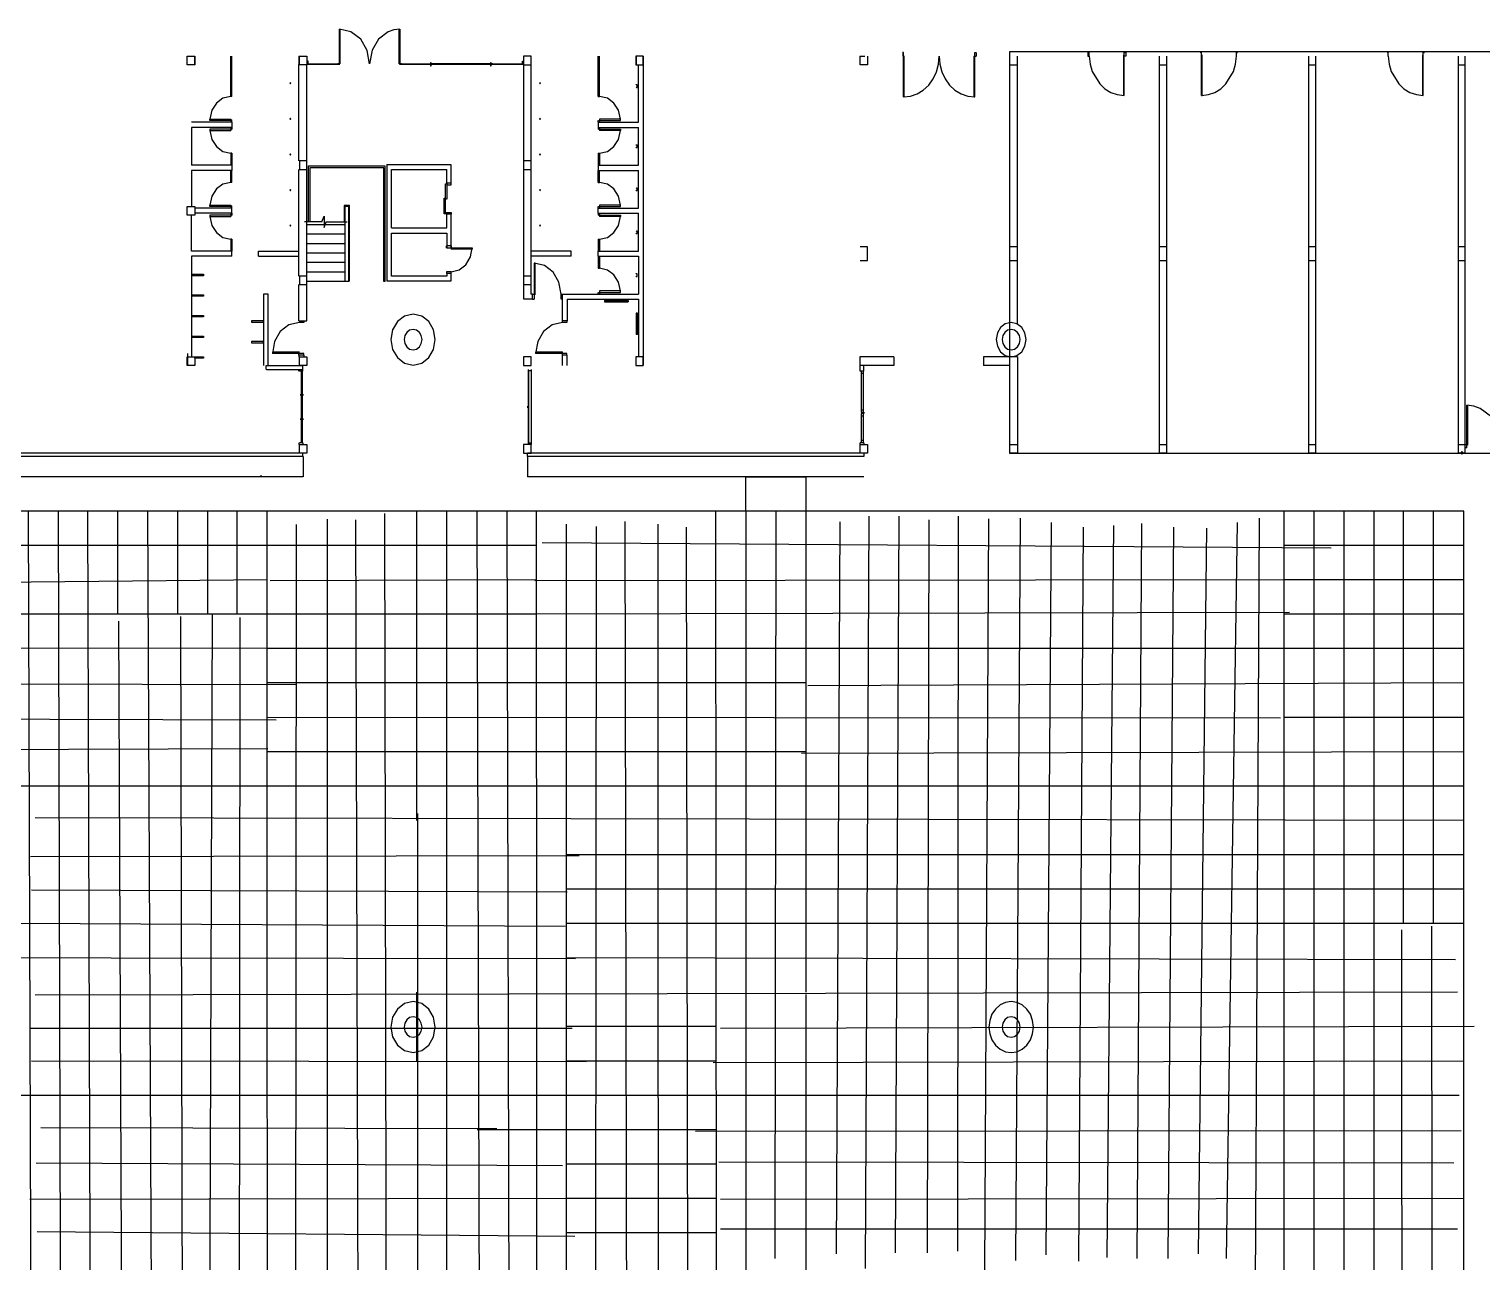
# Model space of a CAD drawing. Extents: x 0 to 5952, y 0 to 1070.
# Drawn here: x 607.8 to 768.4, y 737 to 873.3 of the extents above; entities that cross this region are included whole.
import ezdxf

# ---------------------------------------------------------------- set-up
doc = ezdxf.new("R2010")
doc.units = 0

msp = doc.modelspace()

# ---------------------------------------------------------------- linework, layer by layer
at = {"layer": 'ESTANDES', "color": 10}
msp.add_lwpolyline([(687.011488, 823.806314), (693.623232, 823.806314), (693.623232, 820.006823), (687.011488, 820.006823), (687.011488, 823.806314)], dxfattribs=at)
at = {"layer": 'MALHA', "color": 9}
for points in [[(766.350775, 820.007643), (534.910791, 820.007643)], [(608.406657, 600.965674), (607.684028, 820.007643)], [(611.585939, 600.922971), (611.007826, 820.007643)], [(614.94199, 599.635721), (614.244152, 820.007643)], [(617.567949, 808.607688), (617.567949, 820.007643)], [(621.903406, 599.520416), (620.89172, 820.007643)], [(624.215491, 808.607688), (624.215491, 820.007643)], [(627.539236, 808.607688), (627.539236, 820.007643)], [(630.775562, 808.607688), (630.775562, 820.007643)], [(634.171617, 551.445833), (634.09936, 820.007643)], [(640.746902, 657.828477), (640.746902, 819.133858)], [(647.608465, 551.223901), (647.102609, 819.733773)], [(650.630797, 785.807962), (650.630797, 820.007643)], [(653.954568, 695.364761), (653.954568, 820.007643)], [(657.789354, 655.840638), (657.278365, 820.007643)], [(660.908735, 702.416242), (660.602136, 820.007643)], [(663.940644, 701.905253), (663.838436, 820.007643)], [(683.795826, 691.999265), (683.693618, 820.007643)], [(687.017415, 735.75071), (687.017415, 820.007643)], [(690.238978, 737.38586), (690.341186, 820.007643)], [(693.664983, 766.818205), (693.664983, 820.007643)], [(700.225081, 736.261699), (700.633862, 819.449108)], [(703.548852, 737.999031), (703.957633, 819.449108)], [(710.415522, 738.203421), (710.517704, 819.449108)], [(713.432694, 735.955101), (713.841475, 819.142509)], [(716.8587, 737.181443), (717.369662, 819.244718)], [(743.069588, 684.641186), (743.784968, 819.244718)], [(746.495594, 561.640386), (746.495594, 820.007643)], [(749.819339, 561.640386), (749.819339, 820.007643)], [(753.14311, 561.640386), (753.14311, 820.007643)], [(756.466881, 561.640386), (756.466881, 820.007643)], [(759.703207, 774.408086), (759.703207, 820.007643)], [(763.027004, 774.408086), (763.027004, 820.007643)], [(766.350775, 554.040464), (766.350775, 820.007643)], [(637.21874, 684.603721), (637.320922, 818.520686)], [(644.377245, 657.215306), (643.866256, 819.031676)], [(667.162181, 657.57797), (667.162181, 818.553098)], [(670.38377, 690.568533), (670.485978, 818.29759)], [(673.911958, 691.794875), (673.65645, 818.85967)], [(677.337937, 691.692693), (677.286846, 818.553098)], [(680.676445, 691.794875), (680.420937, 818.246499)], [(697.003492, 737.896822), (697.412273, 818.835911)], [(707.077013, 737.999031), (707.281404, 819.040301)], [(720.182471, 737.79464), (720.795642, 818.733729)], [(723.812867, 737.079261), (724.323856, 818.22274)], [(726.946958, 737.488042), (727.662311, 818.42713)], [(730.270756, 737.38586), (730.781719, 818.63152)], [(733.696709, 737.38586), (734.30988, 818.22274)], [(737.020506, 737.896822), (737.940276, 818.120558)], [(740.139861, 737.38586), (741.366203, 818.733729)], [(647.282605, 816.207649), (591.53711, 816.207649)], [(663.838436, 816.207649), (647.306999, 816.207649)], [(751.712165, 815.90105), (664.480791, 816.514248)], [(766.350775, 816.207649), (746.495594, 816.207649)], [(634.09936, 812.407708), (593.070051, 811.998927)], [(663.838436, 812.407708), (634.430353, 812.3055)], [(746.704588, 812.407708), (663.663229, 812.3055)], [(766.350775, 812.407708), (746.495594, 812.407708)], [(663.838436, 808.607688), (567.973639, 808.607688)], [(624.93812, 638.217479), (624.52209, 808.354217)], [(627.250179, 600.243045), (628.050199, 808.558607)], [(630.979953, 682.764208), (631.082135, 808.252009)], [(747.113342, 808.812078), (662.94785, 808.607688)], [(766.350775, 808.607688), (746.495594, 808.607688)], [(618.579635, 599.375874), (617.670158, 807.843228)], [(635.685667, 804.807773), (535.935283, 804.909981)], [(747.522123, 804.807773), (634.09936, 804.807773)], [(766.350775, 804.807773), (746.495594, 804.807773)], [(637.320817, 800.803415), (534.910791, 801.007805)], [(693.664983, 801.007805), (634.09936, 801.007805)], [(766.350775, 801.007805), (693.86477, 800.701207)], [(635.072496, 796.901239), (534.910791, 797.207838)], [(746.091417, 797.105629), (634.09936, 797.207838)], [(766.350775, 797.207838), (746.495594, 797.207838)], [(634.152726, 793.714469), (534.910791, 793.40787)], [(693.664983, 793.40787), (634.09936, 793.40787)], [(766.350775, 793.40787), (693.149391, 793.20348)], [(766.350775, 789.607929), (534.910791, 789.607929)], [(766.350775, 785.807962), (608.448223, 786.114561)], [(650.733005, 657.373579), (650.733005, 786.59507)], [(668.563703, 781.905812), (607.937234, 781.80363)], [(766.350775, 782.008021), (667.162181, 782.008021)], [(667.235179, 777.901455), (608.039442, 778.105845)], [(766.350775, 778.208053), (667.162181, 778.208053)], [(667.030789, 774.101487), (606.710892, 774.408086)], [(766.350775, 774.408086), (667.162181, 774.408086)], [(759.601025, 651.88081), (759.498817, 773.709851)], [(763.027004, 592.300687), (762.822614, 774.118632)], [(668.154923, 770.515964), (591.152618, 770.618172)], [(765.46011, 770.413782), (667.162181, 770.618172)], [(765.6645, 766.818205), (608.448223, 766.511606)], [(650.630797, 759.218296), (650.630797, 766.818205)], [(653.954568, 759.218296), (653.954568, 766.818205)], [(693.664983, 692.203656), (693.664983, 766.566243)], [(683.693618, 763.018237), (667.162181, 763.018237)], [(767.50404, 763.018237), (684.204845, 762.813847)], [(667.804509, 762.813847), (607.835052, 762.813847)], [(669.33745, 759.116088), (608.039442, 759.218296)], [(683.693618, 759.218296), (667.162181, 759.218296)], [(766.350775, 759.218296), (683.387283, 759.013906)], [(667.366333, 755.418302), (591.152618, 755.418302)], [(647.306999, 755.418302), (634.09936, 755.418302)], [(683.693618, 755.418302), (667.162181, 755.418302)], [(765.86889, 755.418302), (683.080711, 755.418302)], [(659.468319, 751.72057), (609.061394, 751.822752)], [(683.693618, 751.618361), (657.278365, 751.618361)], [(766.073281, 751.516153), (681.445562, 751.413971)], [(666.72419, 747.614004), (608.550432, 747.920602)], [(683.693618, 747.818394), (667.162181, 747.818394)], [(765.255719, 747.920602), (684.000428, 748.022784)], [(667.235179, 744.018426), (607.835052, 743.916218)], [(683.693618, 744.018426), (667.162181, 744.018426)], [(766.350775, 744.018426), (684.204845, 743.916218)], [(765.6645, 740.627266), (684.204845, 740.627266)], [(668.111108, 739.809705), (608.652614, 740.320694)], [(683.693618, 740.218485), (667.162181, 740.218485)]]:
    msp.add_lwpolyline(points, dxfattribs=at)
at = {"layer": 'PAVILHÃ\x83O', "color": 7}
for points in [[(645.408722, 869.457121), (645.154193, 870.927858), (644.429315, 872.174679), (643.344472, 873.007772), (642.064816, 873.300295)], [(642.064816, 873.300295), (642.130936, 873.300295), (642.130936, 869.457121), (642.064816, 869.457121), (642.064816, 873.300295)], [(648.752601, 873.300295), (648.078708, 873.222216), (647.451012, 872.998273), (646.388129, 872.174653), (645.671506, 870.953073), (645.408722, 869.457121)], [(648.686508, 873.300295), (648.752601, 873.300295), (648.752601, 869.457121), (648.686508, 869.457121), (648.686508, 873.300295)], [(704.433432, 865.790662), (704.433432, 870.691956), (704.301194, 870.691956)], [(704.336039, 870.693835), (704.336039, 870.31183)], [(712.301416, 865.790662), (712.301416, 870.691956), (712.433628, 870.691956)], [(712.470538, 870.693835), (712.470538, 870.31183)], [(716.152766, 826.427988), (849.214149, 826.427988), (849.214149, 835.660717), (866.140185, 835.660717), (866.140185, 870.767944), (716.152766, 870.767944), (716.152766, 826.427988)], [(724.803545, 870.693835), (724.803545, 870.31183)], [(724.962903, 870.312041), (724.962903, 870.691956), (724.830691, 870.691956)], [(728.830789, 865.961635), (728.830789, 870.691956), (728.963002, 870.691956)], [(729.002001, 870.693835), (729.002001, 870.31183)], [(737.359913, 865.961635), (737.359913, 870.691956), (737.227675, 870.691956)], [(741.227773, 870.312041), (741.227773, 870.691956), (741.360038, 870.691956)], [(758.021597, 870.312041), (758.021597, 870.691956), (757.889385, 870.691956)], [(761.889509, 865.961635), (761.889509, 870.691956), (762.021721, 870.691956)], [(626.067731, 870.312041), (626.067731, 869.362136), (625.241253, 869.362136), (625.241253, 870.312041), (626.067731, 870.312041)], [(626.052306, 870.31183), (626.052306, 869.366925)], [(630.075846, 865.84842), (630.075846, 870.31183)], [(630.163291, 865.84842), (630.163291, 870.31183)], [(637.598073, 870.31183), (638.472758, 870.31183)], [(637.598073, 870.31183), (637.598073, 869.366925)], [(637.598073, 858.720978), (637.598073, 869.366925)], [(638.464768, 870.312041), (638.464768, 869.362136), (637.63829, 869.362136), (637.63829, 870.312041), (638.464768, 870.312041)], [(638.597006, 869.362136), (638.597006, 869.742077), (638.464768, 869.742077)], [(642.058916, 869.366925), (638.472758, 869.366925)], [(638.472758, 858.720978), (638.472758, 869.366925)], [(641.884, 869.437224), (638.560203, 869.437224)], [(638.696145, 869.362136), (638.696145, 869.438177)], [(641.800392, 869.438124), (641.800392, 869.362109)], [(642.064816, 869.362136), (642.064816, 869.457147), (641.899531, 869.457147), (641.899531, 869.362136)], [(648.917913, 869.362136), (648.917913, 869.457147), (648.752601, 869.457147), (648.752601, 869.362136)], [(652.117727, 869.366925), (648.793956, 869.366925)], [(651.942784, 869.437224), (648.8814, 869.437224)], [(649.017078, 869.362136), (649.017078, 869.438177)], [(651.879946, 869.438124), (651.879946, 869.362109)], [(651.942784, 869.457359), (652.117727, 869.457359)], [(651.979138, 869.457121), (651.979138, 869.362109)], [(652.210569, 869.248153), (652.210569, 869.571103), (652.14445, 869.571103), (652.14445, 869.248153)], [(652.14445, 869.248153), (652.210569, 869.248153)], [(658.765295, 869.457359), (652.205198, 869.457359)], [(658.765295, 869.366925), (652.205198, 869.366925)], [(658.832235, 869.248153), (658.832235, 869.571103), (658.766115, 869.571103), (658.766115, 869.248153)], [(658.766115, 869.248153), (658.832235, 869.248153)], [(658.997546, 869.362136), (658.997546, 869.457147), (658.832235, 869.457147)], [(662.438951, 869.366925), (658.852766, 869.366925)], [(662.264035, 869.437224), (659.027709, 869.437224)], [(659.096685, 869.362136), (659.096685, 869.438177)], [(662.200932, 869.438124), (662.200932, 869.362109)], [(662.300124, 869.362136), (662.300124, 869.742077), (662.43231, 869.742077)], [(662.43231, 870.312041), (662.43231, 869.362136), (663.258788, 869.362136), (663.258788, 870.312041), (662.43231, 870.312041)], [(663.226165, 870.31183), (662.438951, 870.31183)], [(662.438951, 843.430647), (662.438951, 870.31183)], [(663.226165, 870.31183), (663.226165, 844.003681)], [(670.660894, 865.84842), (670.660894, 870.31183)], [(670.835863, 865.84842), (670.835863, 870.31183)], [(674.82932, 870.312041), (674.82932, 869.362136), (675.655798, 869.362136), (675.655798, 870.312041), (674.82932, 870.312041)], [(674.859403, 870.31183), (674.859403, 869.366925)], [(675.121816, 862.993438), (675.121816, 869.366925)], [(675.64659, 870.31183), (675.64659, 836.112228)], [(699.612809, 870.31183), (700.13761, 870.31183)], [(700.449871, 870.312041), (700.449871, 869.362136), (699.623393, 869.362136), (699.623393, 870.312041)], [(704.511008, 870.31183), (704.336039, 870.31183)], [(704.423563, 870.201287), (704.423563, 865.908745)], [(704.433432, 865.790662), (705.20448, 865.878318), (705.938909, 866.134831), (706.616004, 866.550306), (707.215179, 867.114926), (707.706456, 867.803583), (708.067956, 868.581774), (708.291132, 869.425847), (708.367411, 870.312041)], [(704.433432, 870.198033), (704.499552, 870.198033)], [(704.511008, 865.788095), (704.511008, 870.31183)], [(708.367411, 870.312041), (708.443717, 869.425847), (708.666866, 868.581774), (709.028366, 867.803583), (709.51967, 867.114926), (710.118845, 866.550306), (710.795939, 866.134831), (711.530342, 865.878318), (712.301416, 865.790662)], [(712.208151, 870.31183), (712.208151, 865.788095)], [(712.208151, 870.31183), (712.470538, 870.31183)], [(712.235297, 870.198033), (712.301416, 870.198033)], [(712.295622, 865.908745), (712.295622, 870.201287)], [(716.144193, 870.31183), (716.144193, 840.857154)], [(716.152766, 869.362136), (716.979217, 869.362136)], [(717.018878, 840.706368), (717.018878, 870.31183)], [(724.803545, 870.31183), (724.978487, 870.31183)], [(724.962903, 870.312041), (725.055931, 869.431033), (725.290695, 868.61244), (726.125031, 867.23039), (726.69444, 866.700854), (727.345262, 866.301572), (728.062414, 866.049503), (728.830789, 865.961635)], [(728.830789, 865.961635), (728.764644, 865.961635), (728.764644, 870.407027), (728.830789, 870.407027)], [(729.002001, 870.31183), (728.827059, 870.31183)], [(732.675657, 870.31183), (732.675657, 826.431374)], [(732.682139, 869.362136), (733.50859, 869.362136)], [(733.550315, 826.431374), (733.550315, 870.31183)], [(737.359913, 865.961635), (737.426086, 865.961635), (737.426086, 870.407027), (737.359913, 870.407027)], [(737.359913, 865.961635), (738.128289, 866.04953), (738.845441, 866.301598), (739.496236, 866.70088), (740.065645, 867.230417), (740.899981, 868.612466), (741.134719, 869.431033), (741.227773, 870.312041)], [(749.207067, 870.31183), (749.207067, 826.431374)], [(749.211459, 869.362136), (750.037937, 869.362136)], [(749.994254, 826.431374), (749.994254, 870.31183)], [(758.021597, 870.312041), (758.114651, 869.431033), (758.349389, 868.61244), (759.183725, 867.23039), (759.753134, 866.700854), (760.403955, 866.301572), (761.121107, 866.049503), (761.889509, 865.961635)], [(761.889509, 865.961635), (761.82339, 865.961635), (761.82339, 870.407027), (761.889509, 870.407027)], [(765.73853, 870.31183), (765.73853, 826.431374)], [(765.740859, 869.362136), (766.56731, 869.362136)], [(766.525718, 826.431374), (766.525718, 870.31183)], [(636.706058, 867.305717), (636.646527, 867.373133), (636.587022, 867.305717), (636.646527, 867.238275), (636.706058, 867.305717), (636.706058, 867.305717)], [(664.310029, 867.305717), (664.250551, 867.372392), (664.191046, 867.305717), (664.250551, 867.239016), (664.310029, 867.305717), (664.310029, 867.305717)], [(630.067856, 865.84768), (629.19751, 865.655936), (628.475675, 865.124204), (627.971432, 864.32728), (627.753733, 863.339962)], [(630.163291, 865.84842), (630.075846, 865.84842)], [(670.660894, 865.84842), (670.835863, 865.84842)], [(673.14337, 863.339962), (672.925698, 864.32728), (672.421429, 865.124204), (671.69962, 865.655936), (670.829248, 865.84768)], [(674.878955, 866.81653), (674.912028, 866.854497), (674.954944, 866.854497), (674.972935, 866.844708), (674.986958, 866.840474), (674.994631, 866.854497), (674.994631, 867.120483), (674.986958, 867.134505), (674.972935, 867.130272), (674.954944, 867.120483), (674.912028, 867.120483), (674.888745, 867.131595), (674.878955, 867.158477)], [(704.499552, 865.904618), (704.433432, 865.904618)], [(704.433432, 865.790662), (704.499552, 865.790662)], [(712.301416, 865.904618), (712.235297, 865.904618)], [(712.235297, 865.790662), (712.301416, 865.790662)], [(630.163291, 862.993438), (625.702395, 862.993438)], [(630.200041, 863.188012), (627.753733, 863.188012), (627.753733, 863.339962), (630.067856, 863.339962), (630.067856, 862.998015)], [(630.163291, 862.993438), (630.163291, 863.184414)], [(630.163291, 862.993438), (630.163291, 862.430484)], [(636.706058, 863.370865), (636.646527, 863.438307), (636.587022, 863.370865), (636.646527, 863.303423), (636.706058, 863.370865), (636.706058, 863.370865)], [(664.310029, 863.370865), (664.250551, 863.43754), (664.191046, 863.370865), (664.250551, 863.304164), (664.310029, 863.370865), (664.310029, 863.370865)], [(670.660894, 862.993438), (670.660894, 863.184414)], [(670.660894, 862.993438), (675.121816, 862.993438)], [(670.660894, 862.993438), (670.660894, 862.430484)], [(670.69701, 863.188012), (673.14337, 863.188012), (673.14337, 863.339962), (670.829248, 863.339962), (670.829248, 862.998015)], [(630.163291, 862.430484), (625.702395, 862.430484)], [(625.702395, 862.430484), (625.702395, 858.248512)], [(630.200041, 862.238132), (627.753733, 862.238132), (627.753733, 862.08613), (630.067856, 862.08613)], [(627.753733, 862.08613), (627.971432, 861.098812), (628.475701, 860.301914), (629.19751, 859.770208), (630.067856, 859.578465)], [(630.075846, 862.430484), (630.075846, 862.08867)], [(630.163291, 862.430484), (630.163291, 862.239429)], [(670.660894, 862.430484), (675.121816, 862.430484)], [(670.660894, 862.430484), (670.660894, 862.239429)], [(670.69701, 862.238132), (673.14337, 862.238132), (673.14337, 862.08613), (670.829248, 862.08613)], [(670.829248, 859.578465), (671.699594, 859.770208), (672.421403, 860.301914), (672.925671, 861.098812), (673.14337, 862.08613)], [(670.835863, 862.430484), (670.835863, 862.08867)], [(675.121816, 858.248512), (675.121816, 862.430484)], [(630.163291, 859.575449), (630.075846, 859.575449)], [(630.075846, 859.575449), (630.075846, 858.248512)], [(630.163291, 859.575449), (630.163291, 858.248512)], [(636.706058, 859.435987), (636.646527, 859.503429), (636.587022, 859.435987), (636.646527, 859.368545), (636.706058, 859.435987), (636.706058, 859.435987)], [(664.310029, 859.435987), (664.250551, 859.502662), (664.191046, 859.435987), (664.250551, 859.369312), (664.310029, 859.435987), (664.310029, 859.435987)], [(670.660894, 859.575449), (670.835863, 859.575449)], [(670.660894, 859.575449), (670.660894, 858.248512)], [(670.835863, 859.575449), (670.835863, 858.248512)], [(674.878955, 860.1674), (674.888745, 860.194282), (674.912028, 860.205394), (674.954944, 860.205394), (674.972935, 860.195605), (674.986958, 860.191371), (674.994631, 860.205394), (674.994631, 860.471353), (674.986958, 860.485376), (674.972935, 860.481143), (674.954944, 860.471353), (674.912028, 860.471353), (674.888745, 860.482465), (674.878955, 860.509347)], [(630.163291, 858.248512), (625.702395, 858.248512)], [(630.163291, 857.675478), (625.702395, 857.675478)], [(625.702395, 857.675478), (625.702395, 853.684508)], [(630.075846, 856.348541), (630.075846, 857.675478)], [(630.163291, 858.248512), (630.163291, 857.675478)], [(630.163291, 856.348541), (630.163291, 857.675478)], [(637.598073, 845.994139), (637.598073, 857.77602)], [(637.63829, 858.723571), (637.63829, 857.773718), (638.464768, 857.773718), (638.464768, 858.723571), (637.63829, 858.723571)], [(638.472758, 845.994139), (638.472758, 857.77602)], [(647.142667, 845.425391), (647.142667, 858.153685), (638.630053, 858.153685), (638.630053, 851.992209)], [(646.977382, 845.425391), (646.977382, 857.963688), (638.795338, 857.963688), (638.795338, 851.992209)], [(647.306999, 858.338973), (647.306999, 845.421105)], [(647.306999, 858.338973), (654.39187, 858.338973)], [(647.8318, 851.312072), (647.8318, 857.77602)], [(647.8318, 857.77602), (653.954568, 857.77602)], [(653.954568, 856.258054), (653.954568, 857.77602)], [(654.39187, 858.338973), (654.39187, 856.258054)], [(662.43231, 858.723571), (662.43231, 857.773718), (663.258788, 857.773718), (663.258788, 858.723571), (662.43231, 858.723571)], [(670.660894, 858.248512), (675.121816, 858.248512)], [(670.660894, 858.248512), (670.660894, 857.675478)], [(670.660894, 856.348541), (670.660894, 857.675478)], [(670.660894, 857.675478), (675.121816, 857.675478)], [(670.835863, 856.348541), (670.835863, 857.675478)], [(675.121816, 853.50356), (675.121816, 857.675478)], [(630.067856, 856.348885), (629.19751, 856.157142), (628.475701, 855.625436), (627.971432, 854.828538), (627.753733, 853.841247)], [(630.163291, 856.348541), (630.075846, 856.348541)], [(653.787457, 852.891394), (653.787457, 856.196909), (653.919696, 856.196909)], [(653.919696, 856.063956), (654.415577, 856.063956), (654.415577, 856.253926)], [(654.39187, 856.258054), (653.954568, 856.258054)], [(653.954568, 856.258054), (653.954568, 854.488734)], [(670.660894, 856.348541), (670.835863, 856.348541)], [(673.14337, 853.841247), (672.925671, 854.828538), (672.421403, 855.625436), (671.699594, 856.157142), (670.829248, 856.348885)], [(636.706058, 855.501108), (636.646527, 855.568551), (636.587022, 855.501108), (636.646527, 855.433666), (636.706058, 855.501108), (636.706058, 855.501108)], [(653.787457, 852.891394), (653.655245, 852.891394), (653.655245, 854.601129), (653.787457, 854.601129)], [(653.919696, 854.487147), (653.787457, 854.487147)], [(664.310029, 855.501108), (664.250551, 855.56781), (664.191046, 855.501108), (664.250551, 855.434434), (664.310029, 855.501108), (664.310029, 855.501108)], [(674.878955, 855.418029), (674.888745, 855.444911), (674.912028, 855.456023), (674.954944, 855.456023), (674.972935, 855.446234), (674.986958, 855.442001), (674.994631, 855.456023), (674.994631, 855.721982), (674.986958, 855.736005), (674.972935, 855.731772), (674.954944, 855.721982), (674.912028, 855.721982), (674.888745, 855.733095), (674.878955, 855.75995)], [(626.067731, 853.689297), (626.067731, 852.739391), (625.241253, 852.739391), (625.241253, 853.689297), (626.067731, 853.689297)], [(630.163291, 853.50356), (626.052306, 853.50356)], [(630.163291, 852.930552), (626.052306, 852.930552)], [(630.200041, 853.689297), (627.753733, 853.689297), (627.753733, 853.841247), (630.067856, 853.841247), (630.067856, 853.499273)], [(630.075846, 852.930552), (630.075846, 852.588738)], [(630.163291, 853.50356), (630.163291, 853.684508)], [(630.163291, 852.930552), (630.163291, 853.50356)], [(630.163291, 852.930552), (630.163291, 852.73955)], [(642.583743, 853.78505), (642.583743, 851.995648)], [(643.195988, 853.78505), (642.583743, 853.78505)], [(642.671188, 853.674454), (642.671188, 851.995648)], [(643.108543, 853.674454), (642.671188, 853.674454)], [(643.108543, 845.421105), (643.108543, 853.674454)], [(643.195988, 845.421105), (643.195988, 853.78505)], [(653.919696, 852.834376), (653.919696, 853.024373), (654.415577, 853.024373), (654.415577, 852.834376)], [(670.660894, 853.50356), (670.660894, 853.684508)], [(670.660894, 852.930552), (670.660894, 853.50356)], [(670.660894, 853.50356), (675.121816, 853.50356)], [(670.660894, 852.930552), (675.121816, 852.930552)], [(670.660894, 852.930552), (670.660894, 852.73955)], [(670.69701, 853.689297), (673.14337, 853.689297), (673.14337, 853.841247), (670.829248, 853.841247), (670.829248, 853.499273)], [(670.835863, 852.930552), (670.835863, 852.588738)], [(675.121816, 848.748606), (675.121816, 852.930552)], [(625.702395, 848.748606), (625.702395, 852.73955)], [(630.200041, 852.739391), (627.753733, 852.739391), (627.753733, 852.587415), (630.067856, 852.587415)], [(627.753733, 852.587415), (627.971432, 851.600123), (628.475701, 850.803199), (629.19751, 850.271467), (630.067856, 850.079723)], [(636.706058, 851.566257), (636.646527, 851.633699), (636.587022, 851.566257), (636.646527, 851.498814), (636.706058, 851.566257), (636.706058, 851.566257)], [(640.13463, 851.995648), (638.210371, 851.975275)], [(638.472758, 851.694077), (640.397044, 851.694077)], [(640.124867, 851.992209), (640.364474, 852.629695), (640.364474, 851.354749), (640.604106, 851.992209)], [(640.484515, 851.694077), (642.671188, 851.694077)], [(640.572012, 851.995648), (642.933574, 851.995648)], [(642.671188, 851.995648), (642.671188, 845.421105)], [(647.8318, 851.312072), (653.954568, 851.312072)], [(653.954568, 851.312072), (653.954568, 852.830011)], [(654.39187, 852.830011), (653.954568, 852.830011)], [(654.39187, 852.830011), (654.39187, 849.130585)], [(664.310029, 851.566257), (664.250551, 851.632958), (664.191046, 851.566257), (664.250551, 851.499582), (664.310029, 851.566257), (664.310029, 851.566257)], [(670.69701, 852.739391), (673.14337, 852.739391), (673.14337, 852.587415), (670.829248, 852.587415)], [(670.829248, 850.079723), (671.699594, 850.271467), (672.421429, 850.803199), (672.925671, 851.600123), (673.14337, 852.587415)], [(630.075846, 850.075517), (630.075846, 848.748606)], [(630.163291, 850.075517), (630.075846, 850.075517)], [(630.163291, 850.075517), (630.163291, 848.748606)], [(638.472758, 850.648577), (642.671188, 850.648577)], [(647.8318, 845.994139), (647.8318, 850.749092)], [(647.8318, 850.749092), (653.954568, 850.749092)], [(653.954568, 850.749092), (653.954568, 849.130585)], [(670.660894, 850.075517), (670.835863, 850.075517)], [(670.660894, 850.075517), (670.660894, 848.748606)], [(670.835863, 850.075517), (670.835863, 848.748606)], [(674.878955, 850.668685), (674.888745, 850.695567), (674.912028, 850.706679), (674.954944, 850.706679), (674.972935, 850.69689), (674.986958, 850.692656), (674.994631, 850.706679), (674.994631, 850.972612), (674.986958, 850.986635), (674.972935, 850.982401), (674.954944, 850.972612), (674.912028, 850.972612), (674.888745, 850.983724), (674.878955, 851.010606)], [(630.163291, 848.748606), (625.702395, 848.748606)], [(630.163291, 848.175546), (625.702395, 848.175546)], [(625.702395, 848.175546), (625.702395, 837.06724)], [(630.163291, 848.939582), (630.075846, 848.939582)], [(630.163291, 848.175546), (630.163291, 848.748606)], [(633.137177, 848.175546), (633.137177, 848.748606)], [(633.137177, 848.748606), (637.598073, 848.748606)], [(633.137177, 848.175546), (637.598073, 848.175546)], [(638.472758, 849.603077), (642.671188, 849.603077)], [(638.472758, 848.557577), (642.671188, 848.557577)], [(653.919696, 849.129897), (653.919696, 849.319867)], [(653.919696, 849.129897), (656.729673, 849.129897), (656.729673, 848.97792), (654.415577, 848.97792)], [(654.39187, 849.321614), (653.954568, 849.321614)], [(654.415577, 849.319867), (654.415577, 848.97792)], [(654.415577, 846.470256), (655.301136, 846.672715), (656.051891, 847.249241), (656.553514, 848.112099), (656.729673, 849.129897)], [(667.687007, 848.748606), (663.226165, 848.748606)], [(667.687007, 848.175546), (663.226165, 848.175546)], [(667.687007, 848.175546), (667.687007, 848.748606)], [(670.660894, 848.939582), (670.835863, 848.939582)], [(670.660894, 848.175546), (670.660894, 848.748606)], [(670.660894, 848.748606), (675.121816, 848.748606)], [(670.660894, 848.175546), (675.121816, 848.175546)], [(670.660894, 848.175546), (670.660894, 846.848636)], [(670.835863, 848.175546), (670.835863, 846.848636)], [(675.121816, 848.175546), (675.121816, 844.003681)], [(699.623393, 847.705064), (700.449871, 847.705064), (700.449871, 849.224882), (699.623393, 849.224882)], [(716.979217, 849.224882), (716.152766, 849.224882)], [(733.50859, 849.224882), (732.682139, 849.224882)], [(750.037937, 849.224882), (749.211459, 849.224882)], [(766.56731, 849.224882), (765.740859, 849.224882)], [(638.472758, 847.512078), (642.671188, 847.512078)], [(638.472758, 846.466631), (642.671188, 846.466631)], [(654.415577, 846.280312), (654.415577, 846.470256), (653.919696, 846.470256), (653.919696, 846.280312)], [(663.721596, 844.000585), (663.721596, 847.420135), (663.589358, 847.420135), (663.589358, 843.430647)], [(666.564673, 844.000585), (666.33819, 845.309186), (665.693242, 846.418583), (664.727964, 847.159838), (663.589358, 847.420135)], [(670.660894, 846.848636), (670.835863, 846.848636)], [(673.14337, 844.342559), (672.925671, 845.329824), (672.421403, 846.126721), (671.699594, 846.658427), (670.829248, 846.85017)], [(716.152766, 847.705064), (716.979217, 847.705064)], [(732.682139, 847.705064), (733.50859, 847.705064)], [(749.211459, 847.705064), (750.037937, 847.705064)], [(765.740859, 847.705064), (766.56731, 847.705064)], [(625.737135, 846.185273), (627.059494, 846.185273), (627.059494, 846.033323), (625.737135, 846.033323), (625.737135, 846.185273)], [(637.598073, 841.058184), (637.598073, 845.04918)], [(637.63829, 845.995329), (637.63829, 845.04545), (638.464768, 845.04545), (638.464768, 845.995329), (637.63829, 845.995329)], [(638.472758, 845.421105), (643.108543, 845.421105)], [(638.472758, 841.058184), (638.472758, 845.04918)], [(643.195988, 845.421105), (643.108543, 845.421105)], [(646.957141, 845.421105), (647.132057, 845.421105)], [(654.39187, 845.421105), (647.306999, 845.421105)], [(653.954568, 845.994139), (647.8318, 845.994139)], [(654.39187, 846.275602), (653.954568, 846.275602)], [(653.954568, 846.275602), (653.954568, 845.994139)], [(654.39187, 846.275602), (654.39187, 845.421105)], [(662.43231, 845.995329), (662.43231, 845.04545), (663.258788, 845.04545), (663.258788, 845.995329), (662.43231, 845.995329)], [(674.878955, 845.919314), (674.888745, 845.94617), (674.912028, 845.957282), (674.954944, 845.957282), (674.972935, 845.947493), (674.986958, 845.943259), (674.994631, 845.957282), (674.994631, 846.223267), (674.986958, 846.23729), (674.972935, 846.233057), (674.954944, 846.223267), (674.912028, 846.223267), (674.888745, 846.23438), (674.878955, 846.261288)], [(625.737135, 843.9056), (627.059494, 843.9056), (627.059494, 843.753623), (625.737135, 843.753623), (625.737135, 843.9056)], [(633.662031, 844.003681), (633.662031, 836.112228)], [(634.186804, 844.003681), (633.662031, 844.003681)], [(634.186804, 836.112228), (634.186804, 844.003681)], [(663.40108, 843.430647), (662.438951, 843.430647)], [(663.40108, 844.003681), (663.226165, 844.003681)], [(663.40108, 843.430647), (663.40108, 844.003681)], [(663.40108, 844.003681), (663.750938, 844.003681)], [(663.424046, 843.430647), (663.589358, 843.430647)], [(666.729958, 843.430647), (666.564673, 843.430647), (666.564673, 844.000585), (666.729958, 844.000585)], [(666.724851, 844.003681), (675.121816, 844.003681)], [(666.724851, 841.058184), (666.724851, 844.003681)], [(667.249678, 843.430647), (675.121816, 843.430647)], [(667.249678, 843.430647), (667.249678, 841.058184)], [(670.660894, 844.003681), (670.660894, 844.194683)], [(670.69701, 844.190582), (673.14337, 844.190582), (673.14337, 844.342559), (670.829248, 844.342559), (670.829248, 844.000585)], [(671.360663, 843.279861), (671.360663, 843.129075)], [(671.360663, 843.279861), (673.984744, 843.279861)], [(673.984744, 843.279861), (673.984744, 843.129075)], [(675.121816, 843.430647), (675.121816, 837.06724)], [(625.737135, 841.625926), (627.059494, 841.625926), (627.059494, 841.473923), (625.737135, 841.473923), (625.737135, 841.625926)], [(652.661683, 838.966258), (652.467188, 840.06232), (651.940774, 840.956981), (651.161153, 841.559966), (650.207067, 841.781025), (649.252954, 841.559966), (648.473334, 840.956981), (647.94692, 840.06232), (647.752425, 838.966258), (647.94692, 837.870197), (648.473334, 836.975536), (649.252954, 836.372551), (650.207067, 836.151492), (651.161153, 836.372551), (651.940774, 836.975536), (652.467188, 837.870197), (652.661683, 838.966258), (652.661683, 838.966258)], [(671.360663, 843.129075), (673.984744, 843.129075)], [(674.859403, 841.902627), (674.859403, 839.540218)], [(675.034319, 841.902627), (674.859403, 841.902627)], [(675.034319, 841.902627), (675.034319, 839.540218)], [(633.671238, 841.036964), (632.348879, 841.036964), (632.348879, 840.884988), (633.671238, 840.884988), (633.671238, 841.036964)], [(637.63829, 840.865991), (636.480183, 840.597254), (635.534458, 839.864438), (634.896813, 838.777505), (634.663001, 837.446494)], [(637.598073, 841.058184), (638.472758, 841.058184)], [(638.134171, 841.055988), (638.134171, 840.865991), (637.63829, 840.865991), (637.63829, 841.055988)], [(651.19883, 838.966258), (651.120249, 839.409117), (650.90755, 839.770591), (650.592564, 840.014219), (650.207067, 840.103516), (649.82157, 840.014219), (649.506584, 839.770591), (649.293885, 839.409117), (649.215304, 838.966258), (649.293885, 838.523399), (649.506584, 838.161926), (649.82157, 837.918298), (650.207067, 837.828975), (650.592564, 837.918298), (650.90755, 838.161926), (651.120249, 838.523399), (651.19883, 838.966258), (651.19883, 838.966258)], [(666.729958, 840.865991), (665.571852, 840.597254), (664.626126, 839.864438), (663.988508, 838.777505), (663.754669, 837.446494)], [(667.249678, 841.058184), (666.724851, 841.058184)], [(667.225839, 841.055988), (667.225839, 840.865991), (666.729958, 840.865991), (666.729958, 841.055988)], [(717.97741, 838.964724), (717.845938, 839.70217), (717.491344, 840.30399), (716.966544, 840.709543), (716.32448, 840.858186), (715.682417, 840.709543), (715.157616, 840.30399), (714.803022, 839.70217), (714.671551, 838.964724), (714.803022, 838.227278), (715.157616, 837.625458), (715.682417, 837.219905), (716.32448, 837.071262), (716.966544, 837.219905), (717.491344, 837.625458), (717.845938, 838.227278), (717.97741, 838.964724), (717.97741, 838.964724)], [(717.31627, 838.964724), (717.237688, 839.407583), (717.02499, 839.769056), (716.710004, 840.012684), (716.324507, 840.101981), (715.939009, 840.012684), (715.624023, 839.769056), (715.411325, 839.407583), (715.332744, 838.964724), (715.411325, 838.521865), (715.624023, 838.160392), (715.939009, 837.916763), (716.324507, 837.82744), (716.710004, 837.916763), (717.02499, 838.160392), (717.237688, 838.521865), (717.31627, 838.964724), (717.31627, 838.964724)], [(625.737135, 839.3462), (627.059494, 839.3462), (627.059494, 839.19425), (625.737135, 839.19425), (625.737135, 839.3462)], [(633.671238, 838.757291), (632.348879, 838.757291), (632.348879, 838.605314), (633.671238, 838.605314), (633.671238, 838.757291)], [(675.034319, 839.540218), (674.859403, 839.540218)], [(626.067731, 837.066552), (626.067731, 836.11662), (625.241253, 836.11662), (625.241253, 837.066552), (626.067731, 837.066552)], [(625.265066, 837.449245), (625.265066, 836.112228)], [(626.067731, 837.066552), (627.059494, 837.066552), (627.059494, 836.91455), (626.067731, 836.91455), (626.067731, 837.066552)], [(637.63829, 837.59847), (634.663001, 837.59847), (634.663001, 837.446494)], [(638.134171, 837.256497), (638.134171, 837.446494), (634.663001, 837.446494)], [(637.598073, 837.258216), (637.598073, 837.600031)], [(637.598073, 837.258216), (637.598073, 837.06724)], [(638.122873, 837.258216), (637.598073, 837.258216)], [(638.464768, 837.066552), (638.464768, 836.11662), (637.63829, 836.11662), (637.63829, 837.066552), (638.464768, 837.066552)], [(638.122873, 837.258216), (638.122873, 837.06724)], [(662.43231, 837.066552), (662.43231, 836.11662), (663.258788, 836.11662), (663.258788, 837.066552), (662.43231, 837.066552)], [(666.729958, 837.59847), (663.754669, 837.59847), (663.754669, 837.446494)], [(667.225839, 837.256497), (667.225839, 837.446494), (663.754669, 837.446494)], [(666.724851, 837.258216), (666.724851, 837.600031)], [(667.249678, 837.258216), (666.724851, 837.258216)], [(666.724851, 836.112228), (666.724851, 837.258216)], [(667.249678, 836.112228), (667.249678, 837.258216)], [(674.82932, 837.066552), (674.82932, 836.11662), (675.655798, 836.11662), (675.655798, 837.066552), (674.82932, 837.066552)], [(703.37391, 837.06724), (699.612809, 837.06724)], [(699.612809, 837.06724), (699.612809, 836.112228)], [(703.37391, 837.06724), (703.37391, 836.112228)], [(717.018878, 837.06724), (713.257778, 837.06724)], [(713.257778, 837.06724), (713.257778, 836.112228)], [(717.018878, 837.06724), (717.018878, 826.431374)], [(633.924444, 836.112228), (638.035402, 836.112228)], [(634.001834, 836.11662), (633.935662, 836.040632), (633.935662, 835.736679), (634.001834, 835.660691), (637.968886, 835.660691), (638.035005, 835.736679), (638.035005, 836.040632), (637.968886, 836.11662)], [(637.598073, 835.468868), (637.598073, 835.659844)], [(638.035005, 835.470747), (637.63829, 835.470747)], [(637.968886, 835.204788), (637.836621, 835.204788)], [(637.860487, 832.935539), (637.860487, 835.468868)], [(637.947931, 835.468868), (637.947931, 832.935539)], [(638.035402, 835.468868), (638.035402, 835.740224)], [(663.258788, 835.508714), (662.928165, 835.508714)], [(662.99431, 835.394758), (662.928165, 835.394758)], [(662.963751, 831.618577), (662.963751, 835.659844)], [(662.963751, 835.509058), (662.963751, 827.527092)], [(663.258788, 835.660717), (663.258788, 835.508714)], [(663.258788, 835.508714), (663.258788, 827.529791)], [(703.37391, 836.112228), (699.612809, 836.112228)], [(699.612809, 836.112228), (699.612809, 835.468868)], [(700.020108, 835.470747), (699.623393, 835.470747)], [(699.787725, 830.935), (699.787725, 835.468868)], [(699.953989, 835.204788), (699.821751, 835.204788)], [(699.962667, 835.468868), (699.962667, 830.935)], [(700.050139, 835.468868), (700.050139, 836.112228)], [(716.144193, 836.112228), (713.257778, 836.112228)], [(716.144193, 836.112228), (716.144193, 826.431374)], [(638.035005, 832.785758), (637.820111, 832.785758), (637.820111, 832.937735), (638.035005, 832.937735)], [(637.836621, 833.20372), (637.968886, 833.20372)], [(637.968886, 832.519799), (637.836621, 832.519799)], [(637.860487, 830.251397), (637.860487, 832.7847)], [(637.947931, 832.7847), (637.947931, 830.251397)], [(638.035402, 832.935539), (638.035402, 832.7847)], [(637.836621, 830.518758), (637.968886, 830.518758)], [(662.99431, 831.424294), (662.911655, 831.424294), (662.911655, 831.614264), (662.99431, 831.614264)], [(662.928165, 831.728247), (662.99431, 831.728247)], [(662.99431, 831.310311), (662.928165, 831.310311)], [(662.963751, 827.376306), (662.963751, 831.427574)], [(699.787725, 827.567335), (699.787725, 830.784214)], [(700.020108, 830.784717), (699.805214, 830.784717), (699.805214, 830.93672), (700.020108, 830.93672)], [(699.821751, 831.202679), (699.953989, 831.202679)], [(699.953989, 830.518758), (699.821751, 830.518758)], [(699.962667, 830.784214), (699.962667, 827.567335)], [(700.050139, 830.935), (700.050139, 830.784214)], [(770.699647, 827.377841), (770.300391, 829.067653), (769.426765, 830.436288), (768.189574, 831.363281), (767.469221, 831.623551), (766.699522, 831.728247)], [(766.699522, 826.997873), (766.699522, 831.728247), (766.765695, 831.728247), (766.765695, 827.282829), (766.699522, 827.282829)], [(638.035005, 830.100796), (637.820111, 830.100796), (637.820111, 830.252773), (638.035005, 830.252773)], [(637.968886, 829.834838), (637.836621, 829.834838)], [(637.860487, 827.567335), (637.860487, 830.100638)], [(637.947931, 830.100638), (637.947931, 827.567335)], [(638.035402, 830.251397), (638.035402, 830.100638)], [(637.598073, 827.567335), (637.598073, 827.376306)], [(638.035005, 827.567785), (637.63829, 827.567785)], [(638.464768, 827.377841), (638.464768, 826.427988), (637.63829, 826.427988), (637.63829, 827.377841), (638.464768, 827.377841)], [(637.836621, 827.833743), (637.968886, 827.833743)], [(638.035402, 827.567335), (638.035402, 827.376306)], [(662.43231, 827.377841), (662.43231, 826.427988), (663.258788, 826.427988), (663.258788, 827.377841), (662.43231, 827.377841)], [(662.928165, 827.643773), (662.99431, 827.643773)], [(663.258788, 827.529791), (662.928165, 827.529791)], [(663.258788, 827.529791), (663.258788, 827.377841)], [(699.612809, 827.567335), (699.612809, 827.376306)], [(700.020108, 827.567785), (699.623393, 827.567785)], [(700.449871, 827.377841), (700.449871, 826.427988), (699.623393, 826.427988), (699.623393, 827.377841), (700.449871, 827.377841)], [(699.821751, 827.833743), (699.953989, 827.833743)], [(700.050139, 827.567335), (700.050139, 827.376306)], [(716.152766, 827.377841), (716.979217, 827.377841)], [(732.682139, 827.377841), (733.50859, 827.377841)], [(749.211459, 827.377841), (750.037937, 827.377841)], [(765.73853, 827.376306), (766.525718, 827.376306)], [(766.525718, 827.376306), (766.700634, 827.376306)], [(638.051515, 826.427988), (584.331086, 826.427988)], [(638.051515, 826.047993), (584.331086, 826.047993)], [(638.035402, 826.049369), (638.035402, 826.431374)], [(638.051515, 826.047993), (638.051515, 823.806314)], [(700.036618, 826.427988), (662.845535, 826.427988)], [(700.036618, 826.047993), (662.845535, 826.047993)], [(662.845535, 826.047993), (662.845535, 823.806314)], [(662.876254, 826.049369), (662.876254, 826.431374)], [(700.050139, 826.431374), (700.050139, 826.049369)], [(716.979217, 826.427988), (716.152766, 826.427988)], [(733.50859, 826.427988), (732.682139, 826.427988)], [(750.037937, 826.427988), (749.211459, 826.427988)], [(766.56731, 826.427988), (765.740859, 826.427988)], [(766.297436, 826.454816), (766.163742, 826.605814), (766.030048, 826.454816), (766.163742, 826.303792), (766.297436, 826.454816), (766.297436, 826.454816)], [(766.699522, 826.997873), (766.56731, 826.997873)], [(633.399644, 823.998586), (633.399644, 823.807584)], [(638.035402, 823.807584), (584.155191, 823.807584)], [(700.036618, 823.806314), (662.845535, 823.806314)], [(652.661683, 762.975005), (652.467188, 764.071066), (651.940774, 764.965727), (651.161153, 765.568712), (650.207067, 765.789771), (649.252954, 765.568712), (648.473334, 764.965727), (647.94692, 764.071066), (647.752425, 762.975005), (647.94692, 761.878917), (648.473334, 760.984256), (649.252954, 760.381271), (650.207067, 760.160212), (651.161153, 760.381271), (651.940774, 760.984256), (652.467188, 761.878917), (652.661683, 762.975005), (652.661683, 762.975005)], [(718.779122, 762.975005), (718.694138, 763.711074), (718.450272, 764.385549), (718.063981, 764.965542), (717.551801, 765.418164), (716.95469, 765.701612), (716.324507, 765.796121), (715.694323, 765.701612), (715.097212, 765.418164), (714.585032, 764.965542), (714.198741, 764.385549), (713.954848, 763.711074), (713.869891, 762.975005), (713.954848, 762.238908), (714.198741, 761.564433), (714.585032, 760.984441), (715.097212, 760.531819), (715.694323, 760.248371), (716.324507, 760.153862), (716.95469, 760.248371), (717.551801, 760.531819), (718.063981, 760.984441), (718.450272, 761.564433), (718.694138, 762.238908), (718.779122, 762.975005), (718.779122, 762.975005)], [(651.19883, 762.975005), (651.120249, 763.417837), (650.90755, 763.77931), (650.592564, 764.022938), (650.207067, 764.112262), (649.82157, 764.022938), (649.506584, 763.77931), (649.293885, 763.417837), (649.215304, 762.975005), (649.293885, 762.532146), (649.506584, 762.170672), (649.82157, 761.927044), (650.207067, 761.837721), (650.592564, 761.927044), (650.90755, 762.170672), (651.120249, 762.532146), (651.19883, 762.975005), (651.19883, 762.975005)], [(717.31627, 762.975005), (717.237688, 763.417837), (717.02499, 763.77931), (716.710004, 764.022938), (716.324507, 764.112262), (715.939009, 764.022938), (715.624023, 763.77931), (715.411325, 763.417837), (715.332744, 762.975005), (715.411325, 762.532146), (715.624023, 762.170672), (715.939009, 761.927044), (716.324507, 761.837721), (716.710004, 761.927044), (717.02499, 762.170672), (717.237688, 762.532146), (717.31627, 762.975005), (717.31627, 762.975005)]]:
    msp.add_lwpolyline(points, dxfattribs=at)

doc.saveas('drawing.dxf')
